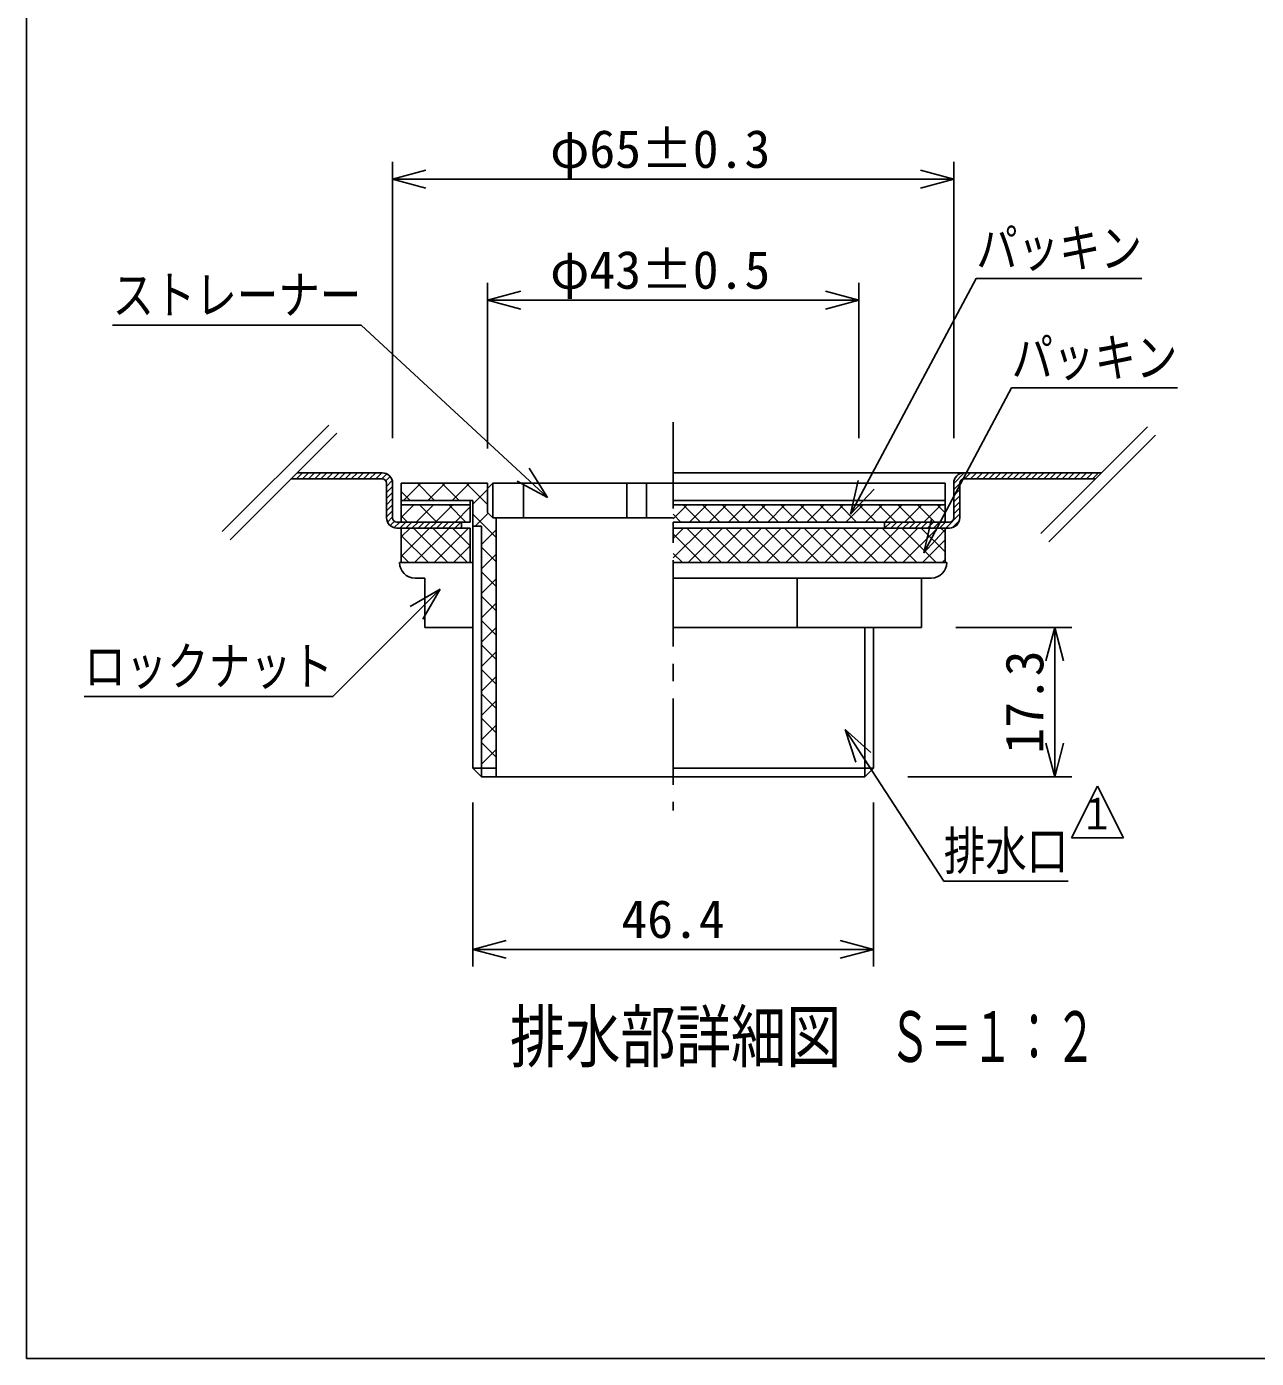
# Model space of a CAD drawing. Units: millimetres, scale not verified, with parts at other scales. Extents: x -1092 to 1092, y -744 to 696.
# Drawn here: x -1092 to -522, y -744 to -127 of the extents above; entities that cross this region are included whole.
import ezdxf
from ezdxf.enums import TextEntityAlignment as Align

# ---------------------------------------------------------------- set-up
doc = ezdxf.new("R2010")
doc.units = ezdxf.units.MM
doc.header["$LTSCALE"] = 8
doc.linetypes.add('CHAIN1', pattern=[8, 5, -1, 1, -1])
for name, color, linetype in [('0-7_枠細線', 5, 'Continuous'), ('0-8_枠中線', 5, 'Continuous'), ('1-2_極細2', 2, 'Continuous'), ('1-3_細線2', 4, 'Continuous'), ('1-5_寸法2', 7, 'Continuous')]:
    doc.layers.add(name, color=color, linetype=linetype)
doc.styles.add('ＭＳ ゴシック', font='')
doc.styles.get('ＭＳ ゴシック').set_extended_font_data('MS Gothic')

msp = doc.modelspace()

# ---------------------------------------------------------------- linework, layer by layer
at = {"layer": '0-7_枠細線'}
for p, q in [((-595.802, -478.848), (-607.802, -502.848)), ((-583.802, -502.848), (-595.802, -478.848)), ((-607.802, -502.848), (-583.802, -502.848))]:
    msp.add_line(p, q, dxfattribs=at)
at = {"layer": '0-8_枠中線'}
msp.add_lwpolyline([(-1092, -744), (-1092, 696), (1092, 696), (1092, -744)], close=True, dxfattribs=at)
at = {"layer": '1-2_極細2'}
for p, q in [((-952.051, -311.581), (-1001.438, -360.968)), ((-572.69, -312.455), (-622.077, -361.842)), ((-948.28, -315.352), (-997.667, -364.739)), ((-568.919, -316.227), (-618.306, -365.613)), ((-969.424, -336.497), (-927.253, -336.497)), ((-967.018, -336.497), (-964.218, -333.697)), ((-966.624, -333.697), (-927.253, -333.697)), ((-964.19, -336.497), (-961.39, -333.697)), ((-961.361, -336.497), (-958.561, -333.697)), ((-958.533, -336.497), (-955.733, -333.697)), ((-955.704, -336.497), (-952.904, -333.697)), ((-952.876, -336.497), (-950.076, -333.697)), ((-950.048, -336.497), (-947.248, -333.697)), ((-947.219, -336.497), (-944.419, -333.697)), ((-944.391, -336.497), (-941.591, -333.697)), ((-941.562, -336.497), (-938.762, -333.697)), ((-938.734, -336.497), (-935.934, -333.697)), ((-935.905, -336.497), (-933.105, -333.697)), ((-933.077, -336.497), (-930.277, -333.697)), ((-930.249, -336.497), (-927.449, -333.697)), ((-927.42, -336.497), (-925.12, -334.196)), ((-925.547, -337.452), (-923.544, -335.449)), ((-925.253, -339.986), (-922.597, -337.33)), ((-925.253, -338.497), (-925.253, -354.497)), ((-922.453, -354.497), (-922.453, -338.497)), ((-917.396, -346.497), (-909.396, -338.497)), ((-910.967, -338.497), (-902.967, -346.497)), ((-906.082, -346.497), (-898.082, -338.497)), ((-899.653, -338.497), (-891.653, -346.497)), ((-894.769, -346.497), (-886.769, -338.497)), ((-888.339, -338.497), (-878.453, -348.383)), ((-593.932, -333.697), (-792.453, -333.697)), ((-662.453, -338.61), (-657.539, -333.697)), ((-662.453, -354.497), (-662.453, -338.497)), ((-662.453, -341.439), (-659.653, -338.639)), ((-659.653, -338.497), (-659.653, -354.497)), ((-596.732, -336.497), (-657.653, -336.497)), ((-657.511, -336.497), (-654.711, -333.697)), ((-654.682, -336.497), (-651.882, -333.697)), ((-651.854, -336.497), (-649.054, -333.697)), ((-649.025, -336.497), (-646.225, -333.697)), ((-646.197, -336.497), (-643.397, -333.697)), ((-643.368, -336.497), (-640.568, -333.697)), ((-640.54, -336.497), (-637.74, -333.697)), ((-637.712, -336.497), (-634.912, -333.697)), ((-634.883, -336.497), (-632.083, -333.697)), ((-632.055, -336.497), (-629.255, -333.697)), ((-629.226, -336.497), (-626.426, -333.697)), ((-626.398, -336.497), (-623.598, -333.697)), ((-623.569, -336.497), (-620.769, -333.697)), ((-620.741, -336.497), (-617.941, -333.697)), ((-617.913, -336.497), (-615.113, -333.697)), ((-615.084, -336.497), (-612.284, -333.697)), ((-612.256, -336.497), (-609.456, -333.697)), ((-609.427, -336.497), (-606.627, -333.697)), ((-606.599, -336.497), (-603.799, -333.697)), ((-603.77, -336.497), (-600.97, -333.697)), ((-600.942, -336.497), (-598.142, -333.697)), ((-598.114, -336.497), (-595.314, -333.697)), ((-925.253, -342.814), (-922.453, -340.014)), ((-925.253, -345.643), (-922.453, -342.843)), ((-918.453, -342.324), (-914.28, -346.497)), ((-885.253, -348.294), (-878.453, -341.494)), ((-662.453, -344.267), (-659.653, -341.467)), ((-662.453, -347.096), (-659.653, -344.296)), ((-925.253, -348.471), (-922.453, -345.671)), ((-925.253, -351.3), (-922.453, -348.5)), ((-925.253, -354.128), (-922.453, -351.328)), ((-918.453, -354.341), (-912.608, -348.497)), ((-911.557, -356.497), (-903.557, -348.497)), ((-910.018, -348.497), (-902.018, -356.497)), ((-902.506, -356.497), (-894.506, -348.497)), ((-896.441, -348.497), (-888.441, -356.497)), ((-893.455, -356.497), (-886.453, -349.494)), ((-792.453, -355.055), (-785.894, -348.497)), ((-787.83, -348.497), (-779.83, -356.497)), ((-784.843, -356.497), (-776.843, -348.497)), ((-778.779, -348.497), (-770.779, -356.497)), ((-775.792, -356.497), (-767.792, -348.497)), ((-769.728, -348.497), (-761.728, -356.497)), ((-766.741, -356.497), (-758.741, -348.497)), ((-760.677, -348.497), (-752.677, -356.497)), ((-757.69, -356.497), (-749.69, -348.497)), ((-751.626, -348.497), (-743.626, -356.497)), ((-748.639, -356.497), (-740.639, -348.497)), ((-742.575, -348.497), (-734.575, -356.497)), ((-739.589, -356.497), (-731.589, -348.497)), ((-733.524, -348.497), (-725.524, -356.497)), ((-730.538, -356.497), (-722.538, -348.497)), ((-724.473, -348.497), (-716.473, -356.497)), ((-721.487, -356.497), (-713.487, -348.497)), ((-715.422, -348.497), (-707.422, -356.497)), ((-712.436, -356.497), (-704.436, -348.497)), ((-706.371, -348.497), (-698.371, -356.497)), ((-703.385, -356.497), (-695.385, -348.497)), ((-697.32, -348.497), (-689.32, -356.497)), ((-694.334, -356.497), (-686.334, -348.497)), ((-688.269, -348.497), (-680.269, -356.497)), ((-685.283, -356.497), (-677.283, -348.497)), ((-679.218, -348.497), (-671.218, -356.497)), ((-676.232, -356.497), (-668.232, -348.497)), ((-670.167, -348.497), (-666.453, -352.211)), ((-662.453, -349.924), (-659.653, -347.124)), ((-662.453, -352.752), (-659.653, -349.952)), ((-924.809, -356.513), (-922.453, -354.157)), ((-923.594, -358.126), (-921.601, -356.134)), ((-921.756, -359.116), (-919.136, -356.497)), ((-920.453, -356.497), (-890.453, -356.497)), ((-919.107, -359.297), (-916.307, -356.497)), ((-918.453, -353.638), (-915.594, -356.497)), ((-916.279, -359.297), (-913.479, -356.497)), ((-913.451, -359.297), (-910.651, -356.497)), ((-910.622, -359.297), (-907.822, -356.497)), ((-907.794, -359.297), (-904.994, -356.497)), ((-904.965, -359.297), (-902.165, -356.497)), ((-902.137, -359.297), (-899.337, -356.497)), ((-899.308, -359.297), (-896.508, -356.497)), ((-896.48, -359.297), (-893.68, -356.497)), ((-893.652, -359.297), (-890.852, -356.497)), ((-885.253, -352.897), (-874.453, -363.697)), ((-884.141, -358.497), (-878.097, -352.452)), ((-792.453, -352.924), (-788.881, -356.497)), ((-664.453, -356.497), (-792.453, -356.497)), ((-694.453, -359.297), (-694.453, -356.497)), ((-694.453, -359.297), (-691.653, -356.497)), ((-691.624, -359.297), (-688.824, -356.497)), ((-688.796, -359.297), (-685.996, -356.497)), ((-685.967, -359.297), (-683.167, -356.497)), ((-683.139, -359.297), (-680.339, -356.497)), ((-680.311, -359.297), (-677.511, -356.497)), ((-677.482, -359.297), (-674.682, -356.497)), ((-674.654, -359.297), (-671.854, -356.497)), ((-671.825, -359.297), (-669.025, -356.497)), ((-668.997, -359.297), (-666.197, -356.497)), ((-667.181, -356.497), (-666.453, -355.769)), ((-666.168, -359.297), (-659.653, -352.781)), ((-663.164, -359.12), (-659.829, -355.786)), ((-918.453, -372.443), (-905.306, -359.297)), ((-918.453, -363.392), (-914.357, -359.297)), ((-918.453, -362.689), (-905.845, -375.297)), ((-912.794, -359.297), (-896.794, -375.297)), ((-912.255, -375.297), (-896.255, -359.297)), ((-903.743, -359.297), (-887.743, -375.297)), ((-903.204, -375.297), (-887.204, -359.297)), ((-894.692, -359.297), (-886.453, -367.536)), ((-890.823, -359.297), (-890.453, -358.926)), ((-881.253, -366.922), (-874.453, -360.122)), ((-792.453, -373.157), (-778.592, -359.297)), ((-792.453, -364.106), (-787.643, -359.297)), ((-792.453, -361.975), (-779.132, -375.297)), ((-786.081, -359.297), (-770.081, -375.297)), ((-785.541, -375.297), (-769.541, -359.297)), ((-777.03, -359.297), (-761.03, -375.297)), ((-776.49, -375.297), (-760.49, -359.297)), ((-767.979, -359.297), (-751.979, -375.297)), ((-767.439, -375.297), (-751.439, -359.297)), ((-758.928, -359.297), (-742.928, -375.297)), ((-758.389, -375.297), (-742.389, -359.297)), ((-749.877, -359.297), (-733.877, -375.297)), ((-749.338, -375.297), (-733.338, -359.297)), ((-740.826, -359.297), (-724.826, -375.297)), ((-740.287, -375.297), (-724.287, -359.297)), ((-731.775, -359.297), (-715.775, -375.297)), ((-731.236, -375.297), (-715.236, -359.297)), ((-722.724, -359.297), (-706.724, -375.297)), ((-722.185, -375.297), (-706.185, -359.297)), ((-713.673, -359.297), (-697.673, -375.297)), ((-713.134, -375.297), (-697.134, -359.297)), ((-704.622, -359.297), (-688.622, -375.297)), ((-704.083, -375.297), (-688.083, -359.297)), ((-695.571, -359.297), (-679.571, -375.297)), ((-695.032, -375.297), (-679.032, -359.297)), ((-686.52, -359.297), (-670.52, -375.297)), ((-685.981, -375.297), (-669.981, -359.297)), ((-677.469, -359.297), (-666.453, -370.313)), ((-668.418, -359.297), (-666.453, -361.262)), ((-894.153, -375.297), (-886.453, -367.596)), ((-881.253, -368.211), (-874.453, -375.011)), ((-676.93, -375.297), (-666.453, -364.819)), ((-918.453, -371.74), (-914.896, -375.297)), ((-881.253, -378.235), (-874.453, -371.435)), ((-792.453, -371.026), (-788.183, -375.297)), ((-667.879, -375.297), (-666.453, -373.87)), ((-881.253, -379.524), (-874.453, -386.324)), ((-881.253, -389.549), (-874.453, -382.749)), ((-881.253, -390.838), (-874.453, -397.638)), ((-881.253, -400.863), (-874.453, -394.063)), ((-881.253, -402.152), (-874.453, -408.952)), ((-881.253, -412.177), (-874.453, -405.377)), ((-881.253, -413.465), (-874.453, -420.265)), ((-881.253, -423.49), (-874.453, -416.69)), ((-881.253, -424.779), (-874.453, -431.579)), ((-881.253, -434.804), (-874.453, -428.004)), ((-881.253, -436.093), (-874.453, -442.893)), ((-881.253, -446.118), (-874.453, -439.318)), ((-881.253, -447.406), (-874.453, -454.206)), ((-881.253, -457.431), (-874.453, -450.631)), ((-881.253, -458.72), (-874.453, -465.52)), ((-881.253, -468.745), (-874.453, -461.945)), ((-881.253, -470.034), (-880.79, -470.497))]:
    msp.add_line(p, q, dxfattribs=at)
at = {"layer": '1-2_極細2', "linetype": 'CHAIN1'}
msp.add_line((-792.453, -310.219), (-792.453, -490.229), dxfattribs=at)
at = {"layer": '1-2_極細2'}
for points in [[(-920.453, -359.297), (-890.453, -359.297), (-890.453, -356.497)], [(-664.453, -359.297), (-792.453, -359.297), (-792.453, -356.497)]]:
    msp.add_lwpolyline(points, dxfattribs=at)
for centre, radius, start, end in [((-927.253, -338.497), 4.8, 0, 90), ((-927.253, -338.497), 2, 0, 90), ((-657.653, -338.497), 4.8, 90, 180), ((-657.653, -338.497), 2, 90, 180), ((-920.453, -354.497), 4.8, 180, 270), ((-920.453, -354.497), 2, 180, 270), ((-664.453, -354.497), 2, 270, 360), ((-664.453, -354.497), 4.8, 270, 360)]:
    msp.add_arc(centre, radius, start, end, dxfattribs=at)
at = {"layer": '1-3_細線2'}
for p, q in [((-918.453, -338.497), (-878.453, -338.497)), ((-918.453, -338.497), (-918.453, -346.497)), ((-878.453, -340.897), (-878.453, -338.497)), ((-876.053, -338.497), (-878.453, -340.897)), ((-876.053, -354.497), (-876.053, -338.497)), ((-876.053, -338.497), (-792.453, -338.497)), ((-861.853, -338.497), (-861.853, -354.497)), ((-813.853, -338.497), (-813.853, -354.497)), ((-804.853, -338.497), (-804.853, -354.497)), ((-792.453, -338.497), (-666.453, -338.497)), ((-666.453, -338.497), (-666.453, -346.497)), ((-878.453, -340.897), (-878.453, -352.097)), ((-918.453, -346.497), (-885.253, -346.497)), ((-918.453, -348.497), (-918.453, -346.497)), ((-918.453, -356.497), (-918.453, -348.497)), ((-886.453, -356.497), (-886.453, -348.497)), ((-885.253, -346.497), (-885.253, -470.497)), ((-792.453, -346.497), (-666.453, -346.497)), ((-792.453, -348.497), (-666.453, -348.497)), ((-666.453, -348.497), (-666.453, -346.497)), ((-666.453, -356.497), (-666.453, -348.497)), ((-918.453, -356.497), (-886.453, -356.497)), ((-876.053, -354.497), (-878.453, -352.097)), ((-876.053, -354.497), (-792.453, -354.497)), ((-792.453, -356.497), (-666.453, -356.497)), ((-918.453, -359.297), (-886.453, -359.297)), ((-918.453, -375.297), (-918.453, -359.297)), ((-886.453, -375.297), (-886.453, -359.297)), ((-666.453, -375.297), (-666.453, -359.297)), ((-919.253, -375.297), (-885.253, -375.297)), ((-918.453, -375.297), (-885.253, -375.297)), ((-792.453, -375.297), (-665.653, -375.297)), ((-907.453, -382.497), (-912.053, -382.497)), ((-907.453, -382.497), (-907.453, -405.297)), ((-672.853, -382.497), (-792.453, -382.497)), ((-734.953, -405.297), (-734.953, -382.497)), ((-677.453, -382.497), (-677.453, -405.297)), ((-907.453, -405.297), (-885.253, -405.297)), ((-792.453, -405.297), (-677.453, -405.297)), ((-703.653, -405.297), (-703.653, -474.497)), ((-699.653, -405.297), (-699.653, -470.497)), ((-874.453, -470.497), (-885.253, -470.497)), ((-881.253, -474.497), (-885.253, -470.497)), ((-881.253, -474.497), (-792.453, -474.497)), ((-699.653, -470.497), (-792.453, -470.497)), ((-792.453, -474.497), (-703.653, -474.497)), ((-703.653, -474.497), (-699.653, -470.497))]:
    msp.add_line(p, q, dxfattribs=at)
for points in [[(-918.453, -348.497), (-886.453, -348.497), (-886.453, -346.497)], [(-876.053, -354.497), (-874.453, -354.497), (-874.453, -474.497)], [(-885.253, -358.497), (-881.253, -358.497), (-881.253, -474.497)]]:
    msp.add_lwpolyline(points, dxfattribs=at)
for centre, start, end in [((-912.053, -375.297), 180, 270), ((-672.853, -375.297), 270, 360)]:
    msp.add_arc(centre, 7.2, start, end, dxfattribs=at)
at = {"layer": '1-5_寸法2'}
for p, q in [((-922.453, -317.697), (-922.453, -189.697)), ((-662.453, -317.697), (-662.453, -189.697)), ((-922.453, -197.697), (-906.998, -193.555)), ((-662.453, -197.697), (-677.908, -193.555)), ((-922.453, -197.697), (-906.998, -201.838)), ((-922.453, -197.697), (-662.453, -197.697)), ((-662.453, -197.697), (-677.908, -201.838)), ((-878.453, -322.497), (-878.453, -245.697)), ((-706.453, -317.697), (-706.453, -245.697)), ((-878.453, -253.697), (-862.998, -249.555)), ((-706.453, -253.697), (-721.908, -249.555)), ((-878.453, -253.697), (-862.998, -257.838)), ((-878.453, -253.697), (-706.453, -253.697)), ((-706.453, -253.697), (-721.908, -257.838)), ((-850.626, -345.089), (-859.171, -331.562)), ((-850.626, -345.089), (-864.79, -337.647)), ((-710.261, -352.897), (-706.646, -337.31)), ((-710.261, -352.897), (-699.337, -341.206)), ((-676.334, -370.727), (-672.719, -355.141)), ((-676.334, -370.727), (-665.411, -359.036)), ((-900.402, -387.668), (-914.259, -395.668)), ((-900.402, -387.668), (-908.402, -401.524)), ((-661.453, -405.297), (-607.653, -405.297)), ((-615.653, -405.297), (-619.794, -420.751)), ((-615.653, -405.297), (-611.512, -420.751)), ((-615.653, -474.497), (-615.653, -405.297)), ((-712.769, -452.581), (-700.871, -463.279)), ((-712.769, -452.581), (-707.814, -467.794)), ((-615.653, -474.497), (-619.794, -459.042)), ((-615.653, -474.497), (-611.512, -459.042)), ((-683.653, -474.497), (-607.653, -474.497)), ((-885.253, -486.509), (-885.253, -562.497)), ((-699.653, -486.509), (-699.653, -562.497)), ((-885.253, -554.497), (-869.798, -550.355)), ((-885.253, -554.497), (-869.798, -558.638)), ((-885.253, -554.497), (-699.653, -554.497)), ((-699.653, -554.497), (-715.108, -550.355)), ((-699.653, -554.497), (-715.108, -558.638))]:
    msp.add_line(p, q, dxfattribs=at)
for points in [[(-710.261, -352.897), (-652.043, -243.673), (-575.243, -243.673)], [(-850.626, -345.089), (-937.002, -265.324), (-1052.202, -265.324)], [(-676.334, -370.727), (-635.638, -294.376), (-558.838, -294.376)], [(-900.402, -387.668), (-950.079, -437.344), (-1065.279, -437.344)], [(-712.769, -452.581), (-667.021, -522.923), (-609.421, -522.923)]]:
    msp.add_lwpolyline(points, dxfattribs=at)

# ---------------------------------------------------------------- texts
at = {"layer": '0-7_枠細線', "style": 'ＭＳ ゴシック'}
for s, height, width, p in [('１', 14.66, 0.8, (-604.018, -503.339)), ('排水部詳細図', 23.46, 0.8, (-868.074, -613.665)), ('Ｓ＝１：２', 23.46, 0.6, (-692.439, -613.665))]:
    msp.add_text(s, height=height, dxfattribs=dict(at, width=width)).set_placement(p, align=Align.BOTTOM_LEFT)
at = {"layer": '1-5_寸法2', "style": 'ＭＳ ゴシック'}
for s, p in [('φ65±0.3', (-849.453, -197.697)), ('φ43±0.5', (-849.453, -253.697)), ('46.4', (-816.453, -554.497))]:
    msp.add_text(s, height=17.6, dxfattribs=at).set_placement(p, align=Align.BOTTOM_LEFT)
at = {"layer": '1-5_寸法2', "style": 'ＭＳ ゴシック', "width": 0.8}
for s, p in [('パッキン', (-652.043, -243.673)), ('ストレーナー', (-1052.202, -265.324)), ('パッキン', (-635.638, -294.376)), ('ロックナット', (-1065.279, -437.344)), ('排水口', (-667.021, -522.923))]:
    msp.add_text(s, height=17.6, dxfattribs=at).set_placement(p, align=Align.BOTTOM_LEFT)
at = {"layer": '1-5_寸法2', "style": 'ＭＳ ゴシック'}
msp.add_text('17.3', height=17.6, rotation=90, dxfattribs=at).set_placement((-615.653, -463.897), align=Align.BOTTOM_LEFT)

doc.saveas('drawing.dxf')
